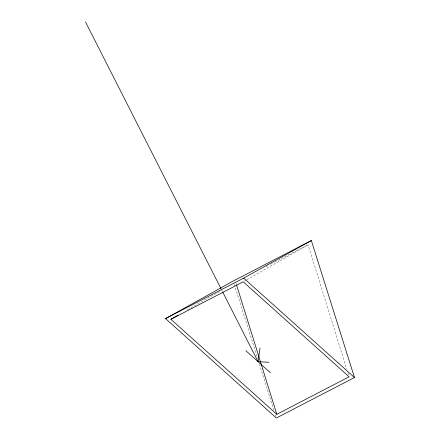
<?xml version="1.0" encoding="UTF-8"?>
<svg xmlns="http://www.w3.org/2000/svg" width="440" height="440" viewBox="0 0 440 440"><rect width="100%" height="100%" fill="white"/><g stroke="black" fill="none" stroke-linecap="round" stroke-linejoin="round"><path stroke-width="0.33" stroke-dasharray="2.2 1.65" d="M187.545 309.777L219.665 291.434M244.415 281.127L246.197 280.11M246.791 279.769L308.061 244.778L346.698 368.979M266.118 266.514L267.944 265.568M270.375 264.308L274.021 262.416M274.626 262.103L308.061 244.778M221.782 290.213L222.404 291.434M234.251 284.306L257.576 358.364M259.43 364.26L273.878 410.135M275.325 414.722L275.737 416.036M347.914 372.9L348.524 374.858M235.725 282.26L236.335 284.224"/><path stroke-width="0.66" d="M269.033 362.263L258.093 361.697L260.013 348.057M170.891 319.291L243.227 281.809L349.135 376.822L276.798 414.304L170.891 319.291L178.03 315.211M165.545 318.593L233.216 281.034L311.339 240.554L354.481 377.52L276.359 418L165.545 318.593L243.667 278.113L311.339 240.554M243.667 278.113L354.481 377.52M245.845 350.708L270.347 372.686M85.52 22L221.155 288.986M222.712 292.05L258.093 361.697M236.539 284.878L276.798 414.304"/></g></svg>
